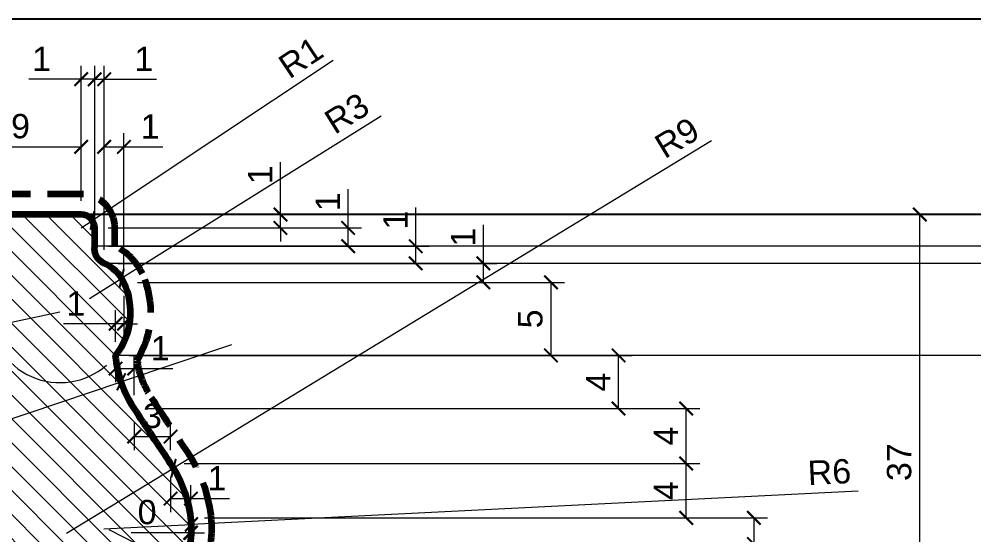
# Model space of a CAD drawing. Header units: inches. Extents: x -1 to 299, y 4775 to 4975.
# Drawn here: x 100 to 170.6, y 4937.3 to 4975.5 of the extents above; entities that cross this region are included whole.
import ezdxf

# ---------------------------------------------------------------- set-up
doc = ezdxf.new("R2010")
doc.units = ezdxf.units.IN
doc.header["$MEASUREMENT"] = 0
doc.linetypes.add('HIDDEN', pattern=[0.375, 0.25, -0.125])
doc.layers.add('Outside panel', color=7, linetype='Continuous', lineweight=18, true_color=0x7f5e57)
doc.layers.add('линия 50', color=1, linetype='Continuous', lineweight=140)
doc.layers.add('размеры в модели', color=7, linetype='Continuous')
doc.styles.get("Standard").update_dxf_attribs({"font": 'arial.ttf'})
doc.dimstyles.new('M_1', dxfattribs={"dimtxt": 1.8, "dimasz": 1, "dimexe": 1, "dimexo": 1, "dimgap": 0.6, "dimtad": 1, "dimdec": 0, "dimdsep": 46, "dimtxsty": 'Standard', "dimblk": 'ARCHTICK', "dimcen": -5, "dimclrd": 7, "dimclre": 7, "dimclrt": 7, "dimadec": 0, "dimazin": 0, "dimtfac": 1, "dimtdec": 0, "dimtmove": 0, "dimatfit": 3, "dimfxl": 1, "dimtolj": 1, "dimtzin": 0, "dimlwd": 5, "dimlwe": 5, "dimarcsym": 0})

# ---------------------------------------------------------------- blocks, each defined once
blk = doc.blocks.new('_ArchTick')
at = {"color": 0, "linetype": 'ByBlock', "const_width": 0.15}
blk.add_lwpolyline([(-0.5, -0.5), (0.5, 0.5)], dxfattribs=at)
blk = doc.blocks.new('*D53')
at = {"color": 7, "lineweight": 5, "ltscale": 1000, "transparency": 16777216}
for p, q in [((96.59624482380573, 4961.024906273026), (167.5607618448918, 4961.024906273026)), ((166.5607618448918, 4924.366507693031), (166.5607618448918, 4961.024906273026)), ((110.3384779117547, 4924.366507693031), (167.5607618448918, 4924.366507693031))]:
    blk.add_line(p, q, dxfattribs=at)
at = {"layer": 'Defpoints', "color": 0, "ltscale": 1000, "transparency": 16777216}
for p in [(95.59624482380573, 4961.024906273026), (166.5607618448918, 4961.024906273026), (109.3384779117547, 4924.366507693031)]:
    blk.add_point(p, dxfattribs=at)
at = {"color": 7, "lineweight": 5, "ltscale": 1000, "transparency": 16777216}
for p, rotation in [((166.5607618448918, 4961.024906273026), 90), ((166.5607618448918, 4924.366507693031), 270)]:
    blk.add_blockref('_ArchTick', p, dxfattribs=dict(at, rotation=rotation))
at = {"color": 7, "ltscale": 1000, "transparency": 16777216, "insert": (165.0411165515759, 4942.695706983029), "char_height": 1.8, "attachment_point": 5, "rotation": 90}
blk.add_mtext('\\A1;37', dxfattribs=at)
blk = doc.blocks.new('*D50')
at = {"layer": 'Defpoints', "color": 0, "ltscale": 1000, "transparency": 16777216}
for p in [(95.59624482380573, 4961.024906273026), (75.5962448257848, 4796.024906273026), (108.5962448238057, 4796.024906273026)]:
    blk.add_point(p, dxfattribs=at)
at = {"layer": 'размеры в модели', "color": 7, "lineweight": 5, "ltscale": 1000, "transparency": 16777216}
for p, q in [((94.59624482380573, 4961.024906273026), (74.59624482578484, 4961.024906273026)), ((75.59624482578484, 4961.024906273026), (75.5962448257848, 4796.024906273026)), ((107.5962448238057, 4796.024906273026), (74.5962448257848, 4796.024906273026))]:
    blk.add_line(p, q, dxfattribs=at)
for p, rotation in [((75.59624482578484, 4961.024906273026), 90), ((75.5962448257848, 4796.024906273026), 270)]:
    blk.add_blockref('_ArchTick', p, dxfattribs=dict(at, rotation=rotation))
at = {"layer": 'размеры в модели', "color": 7, "ltscale": 1000, "transparency": 16777216, "insert": (74.07721344788499, 4878.524906273026), "char_height": 1.8, "attachment_point": 5, "rotation": 90}
blk.add_mtext('\\A1;165', dxfattribs=at)
blk = doc.blocks.new('*D39')
at = {"layer": 'Defpoints', "color": 0, "ltscale": 1000, "transparency": 16777216}
for p in [(106.2245229004918, 4937.775713172172), (112.7142367311905, 4938.097991945599)]:
    blk.add_point(p, dxfattribs=at)
at = {"layer": 'размеры в модели', "color": 7, "lineweight": 5, "ltscale": 1000, "transparency": 16777216}
for p in [(162.0001186644318, 4940.545525687628), (106.2245229004918, 4937.775713172172)]:
    blk.add_line(p, (112.7142367311905, 4938.097991945599), dxfattribs=at)
at = {"layer": 'размеры в модели', "color": 7, "lineweight": 5, "ltscale": 1000, "transparency": 16777216, "rotation": 182.8429692537935}
blk.add_blockref('_ArchTick', (112.7142367311905, 4938.097991945599), dxfattribs=at)
at = {"layer": 'размеры в модели', "color": 7, "ltscale": 1000, "transparency": 16777216, "insert": (159.8766183147947, 4941.960976069385), "char_height": 1.8, "attachment_point": 5, "rotation": 2.8429692537934406}
blk.add_mtext('\\A1;R6', dxfattribs=at)
blk = doc.blocks.new('*D38')
at = {"layer": 'Defpoints', "color": 0, "ltscale": 1000, "transparency": 16777216}
for p in [(106.6169361675218, 4937.706158074326), (112.0556854496774, 4934.945720209121)]:
    blk.add_point(p, dxfattribs=at)
at = {"layer": 'размеры в модели', "color": 7, "lineweight": 5, "ltscale": 1000, "transparency": 16777216}
for p in [(106.6169361675218, 4937.706158074326), (160.9523728501663, 4910.128200521964)]:
    blk.add_line(p, (112.0556854496774, 4934.945720209121), dxfattribs=at)
at = {"layer": 'размеры в модели', "color": 7, "lineweight": 5, "ltscale": 1000, "transparency": 16777216, "rotation": 153.0899228713941}
blk.add_blockref('_ArchTick', (112.0556854496774, 4934.945720209121), dxfattribs=at)
at = {"layer": 'размеры в модели', "color": 7, "ltscale": 1000, "transparency": 16777216, "insert": (159.8112435701378, 4912.410869460813), "char_height": 1.8, "attachment_point": 5, "rotation": 333.08992287139404}
blk.add_mtext('\\A1;R6', dxfattribs=at)
blk = doc.blocks.new('*D37')
at = {"layer": 'Defpoints', "color": 0, "ltscale": 1000, "transparency": 16777216}
for p in [(111.3913881931667, 4942.256338195795), (103.4716618999819, 4937.435710847153)]:
    blk.add_point(p, dxfattribs=at)
at = {"layer": 'размеры в модели', "color": 7, "lineweight": 5, "ltscale": 1000, "transparency": 16777216}
for p in [(151.1555804726495, 4966.460249505728), (103.4716618999819, 4937.435710847153)]:
    blk.add_line(p, (111.3913881931667, 4942.256338195795), dxfattribs=at)
at = {"layer": 'размеры в модели', "color": 7, "lineweight": 5, "ltscale": 1000, "transparency": 16777216, "rotation": 211.3282937279102}
blk.add_blockref('_ArchTick', (111.3913881931667, 4942.256338195795), dxfattribs=at)
at = {"layer": 'размеры в модели', "color": 7, "ltscale": 1000, "transparency": 16777216, "insert": (148.6119790133903, 4966.690298908756), "char_height": 1.8, "attachment_point": 5, "rotation": 31.32829372791027}
blk.add_mtext('\\A1;R9', dxfattribs=at)
blk = doc.blocks.new('*D36')
at = {"layer": 'Defpoints', "color": 0, "ltscale": 1000, "transparency": 16777216}
for p in [(115.6864133743284, 4951.386172636029), (107.5201341768325, 4948.640730199196)]:
    blk.add_point(p, dxfattribs=at)
at = {"layer": 'размеры в модели', "color": 7, "lineweight": 5, "ltscale": 1000, "transparency": 16777216}
for p in [(115.6864133743284, 4951.386172636029), (78.11189992771892, 4938.753900181847)]:
    blk.add_line(p, (107.5201341768325, 4948.640730199196), dxfattribs=at)
at = {"layer": 'размеры в модели', "color": 7, "lineweight": 5, "ltscale": 1000, "transparency": 16777216, "rotation": 18.58226240176847}
blk.add_blockref('_ArchTick', (107.5201341768325, 4948.640730199196), dxfattribs=at)
at = {"layer": 'размеры в модели', "color": 7, "ltscale": 1000, "transparency": 16777216, "insert": (79.57393822925269, 4940.848005030279), "char_height": 1.8, "attachment_point": 5, "rotation": 18.582262401768475}
blk.add_mtext('\\A1;R9', dxfattribs=at)
blk = doc.blocks.new('*D35')
at = {"layer": 'Defpoints', "color": 0, "ltscale": 1000, "transparency": 16777216}
for p in [(102.9944673983512, 4953.795867458873), (97.89468368349048, 4952.701013704674)]:
    blk.add_point(p, dxfattribs=at)
at = {"layer": 'размеры в модели', "color": 7, "lineweight": 5, "ltscale": 1000, "transparency": 16777216}
for p in [(102.9944673983512, 4953.795867458873), (71.85497069674307, 4947.110643776096)]:
    blk.add_line(p, (97.89468368349048, 4952.701013704674), dxfattribs=at)
blk.add_arc((102.9944673983512, 4953.795867458873), 5.21598491959503, 181.1320480579173, 311.0733807426832, dxfattribs=at)
at = {"layer": 'размеры в модели', "color": 7, "lineweight": 5, "ltscale": 1000, "transparency": 16777216, "rotation": 12.11670012196712}
blk.add_blockref('_ArchTick', (97.89468368349048, 4952.701013704674), dxfattribs=at)
at = {"layer": 'размеры в модели', "color": 7, "ltscale": 1000, "transparency": 16777216, "insert": (73.54909389054387, 4949.024224704749), "char_height": 1.8, "attachment_point": 5, "rotation": 12.116700121967122}
blk.add_mtext('\\A1;R5', dxfattribs=at)
blk = doc.blocks.new('*D34')
at = {"layer": 'Defpoints', "color": 0, "ltscale": 1000, "transparency": 16777216}
for p in [(107.5578931505634, 4956.301808065973), (105.1707607043027, 4954.809430397259)]:
    blk.add_point(p, dxfattribs=at)
at = {"layer": 'размеры в модели', "color": 7, "lineweight": 5, "ltscale": 1000, "transparency": 16777216}
for p in [(126.7460723340259, 4968.297795201722), (105.1707607043027, 4954.809430397259)]:
    blk.add_line(p, (107.5578931505634, 4956.301808065973), dxfattribs=at)
at = {"layer": 'размеры в модели', "color": 7, "lineweight": 5, "ltscale": 1000, "transparency": 16777216, "rotation": 212.0126298545638}
blk.add_blockref('_ArchTick', (107.5578931505634, 4956.301808065973), dxfattribs=at)
at = {"layer": 'размеры в модели', "color": 7, "ltscale": 1000, "transparency": 16777216, "insert": (124.2011409119791, 4968.49894522855), "char_height": 1.8, "attachment_point": 5, "rotation": 32.01262985456383}
blk.add_mtext('\\A1;R3', dxfattribs=at)
blk = doc.blocks.new('*D33')
at = {"layer": 'Defpoints', "color": 0, "ltscale": 1000, "transparency": 16777216}
for p in [(105.3915884833568, 4960.578926906279), (104.5590855476689, 4960.024906273026)]:
    blk.add_point(p, dxfattribs=at)
at = {"layer": 'размеры в модели', "color": 7, "lineweight": 5, "ltscale": 1000, "transparency": 16777216}
for p in [(123.1898744324221, 4972.423470906811), (104.5590855476689, 4960.024906273026)]:
    blk.add_line(p, (105.3915884833568, 4960.578926906279), dxfattribs=at)
at = {"layer": 'размеры в модели', "color": 7, "lineweight": 5, "ltscale": 1000, "transparency": 16777216, "rotation": 213.6432848970763}
blk.add_blockref('_ArchTick', (105.3915884833568, 4960.578926906279), dxfattribs=at)
at = {"layer": 'размеры в модели', "color": 7, "ltscale": 1000, "transparency": 16777216, "insert": (120.7937302206719, 4972.635085967112), "char_height": 1.8, "attachment_point": 5, "rotation": 33.64328489707626}
blk.add_mtext('\\A1;R1', dxfattribs=at)
blk = doc.blocks.new('*D27')
at = {"layer": 'Defpoints', "color": 0, "ltscale": 1000, "transparency": 16777216}
for p in [(112.6732345104462, 4938.572185257258), (112.6225071178412, 4937.476096610681), (112.6225071178412, 4936.641672976574)]:
    blk.add_point(p, dxfattribs=at)
at = {"layer": 'размеры в модели', "color": 7, "lineweight": 5, "ltscale": 1000, "transparency": 16777216}
for p, q in [((112.6225071178412, 4937.641672976574), (112.6225071178412, 4938.476096610681)), ((112.6225071178412, 4937.476096610681), (108.2487008422614, 4937.476096610681)), ((112.6732345104462, 4937.476096610681), (112.6225071178412, 4937.476096610681)), ((112.6732345104462, 4937.572185257258), (112.6732345104462, 4936.476096610681)), ((112.6732345104462, 4937.476096610681), (113.6732345104462, 4937.476096610681))]:
    blk.add_line(p, q, dxfattribs=at)
blk.add_blockref('_ArchTick', (112.6225071178412, 4937.476096610681), dxfattribs=at)
at = {"layer": 'размеры в модели', "color": 7, "lineweight": 5, "ltscale": 1000, "transparency": 16777216, "rotation": 180}
blk.add_blockref('_ArchTick', (112.6732345104462, 4937.476096610681), dxfattribs=at)
at = {"layer": 'размеры в модели', "color": 7, "ltscale": 1000, "transparency": 16777216, "insert": (109.4356039800513, 4938.995127988581), "char_height": 1.8, "attachment_point": 5}
blk.add_mtext('\\A1;0', dxfattribs=at)
blk = doc.blocks.new('*D26')
at = {"layer": 'Defpoints', "color": 0, "ltscale": 1000, "transparency": 16777216}
for p in [(111.1756813123718, 4942.594063053429), (112.6732345104462, 4940.004921627854), (112.6732345104462, 4938.572185257258)]:
    blk.add_point(p, dxfattribs=at)
at = {"layer": 'размеры в модели', "color": 7, "lineweight": 5, "ltscale": 1000, "transparency": 16777216}
for p, q in [((111.1756813123718, 4941.594063053429), (111.1756813123718, 4939.004921627854)), ((112.6732345104462, 4939.572185257258), (112.6732345104462, 4941.004921627854)), ((111.1756813123718, 4940.004921627854), (112.6732345104462, 4940.004921627854)), ((112.6732345104462, 4940.004921627854), (115.5362631598323, 4940.004921627854))]:
    blk.add_line(p, q, dxfattribs=at)
at = {"layer": 'размеры в модели', "color": 7, "lineweight": 5, "ltscale": 1000, "transparency": 16777216, "rotation": 180}
blk.add_blockref('_ArchTick', (111.1756813123718, 4940.004921627854), dxfattribs=at)
at = {"layer": 'размеры в модели', "color": 7, "lineweight": 5, "ltscale": 1000, "transparency": 16777216}
blk.add_blockref('_ArchTick', (112.6732345104462, 4940.004921627854), dxfattribs=at)
at = {"layer": 'размеры в модели', "color": 7, "ltscale": 1000, "transparency": 16777216, "insert": (114.6047488351393, 4941.508605120351), "char_height": 1.8, "attachment_point": 5}
blk.add_mtext('\\A1;1', dxfattribs=at)
blk = doc.blocks.new('*D25')
at = {"layer": 'Defpoints', "color": 0, "ltscale": 1000, "transparency": 16777216}
for p in [(108.4792444557893, 4946.665760971618), (111.1756813123716, 4944.591078737442), (111.1756813123716, 4942.594063053429)]:
    blk.add_point(p, dxfattribs=at)
at = {"layer": 'размеры в модели', "color": 7, "lineweight": 5, "ltscale": 1000, "transparency": 16777216}
for p, q in [((108.4792444557893, 4945.665760971618), (108.4792444557893, 4943.591078737442)), ((111.1756813123716, 4943.594063053429), (111.1756813123716, 4945.591078737442)), ((108.4792444557893, 4944.591078737442), (111.1756813123716, 4944.591078737442))]:
    blk.add_line(p, q, dxfattribs=at)
at = {"layer": 'размеры в модели', "color": 7, "lineweight": 5, "ltscale": 1000, "transparency": 16777216, "rotation": 180}
blk.add_blockref('_ArchTick', (108.4792444557893, 4944.591078737442), dxfattribs=at)
at = {"layer": 'размеры в модели', "color": 7, "lineweight": 5, "ltscale": 1000, "transparency": 16777216}
blk.add_blockref('_ArchTick', (111.1756813123716, 4944.591078737442), dxfattribs=at)
at = {"layer": 'размеры в модели', "color": 7, "ltscale": 1000, "transparency": 16777216, "insert": (109.8274628840805, 4946.110724030757), "char_height": 1.8, "attachment_point": 5}
blk.add_mtext('\\A1;3', dxfattribs=at)
blk = doc.blocks.new('*D24')
at = {"layer": 'Defpoints', "color": 0, "ltscale": 1000, "transparency": 16777216}
for p in [(107.107970086079, 4950.588751259243), (108.4792444557896, 4949.619386385483), (108.4792444557896, 4946.665760971618)]:
    blk.add_point(p, dxfattribs=at)
at = {"layer": 'размеры в модели', "color": 7, "lineweight": 5, "ltscale": 1000, "transparency": 16777216}
for p, q in [((108.4792444557896, 4947.665760971618), (108.4792444557896, 4950.619386385483)), ((107.107970086079, 4949.619386385483), (108.4792444557896, 4949.619386385483)), ((107.107970086079, 4949.588751259243), (107.107970086079, 4948.619386385483)), ((108.4792444557896, 4949.619386385483), (111.3422731051757, 4949.619386385483))]:
    blk.add_line(p, q, dxfattribs=at)
at = {"layer": 'размеры в модели', "color": 7, "lineweight": 5, "ltscale": 1000, "transparency": 16777216, "rotation": 180}
blk.add_blockref('_ArchTick', (107.107970086079, 4949.619386385483), dxfattribs=at)
at = {"layer": 'размеры в модели', "color": 7, "lineweight": 5, "ltscale": 1000, "transparency": 16777216}
blk.add_blockref('_ArchTick', (108.4792444557896, 4949.619386385483), dxfattribs=at)
at = {"layer": 'размеры в модели', "color": 7, "ltscale": 1000, "transparency": 16777216, "insert": (110.4107587804827, 4951.12306987798), "char_height": 1.8, "attachment_point": 5}
blk.add_mtext('\\A1;1', dxfattribs=at)
blk = doc.blocks.new('*D23')
at = {"layer": 'Defpoints', "color": 0, "ltscale": 1000, "transparency": 16777216}
for p in [(107.7228025691366, 4955.997990342044), (107.1079700860792, 4952.942127641681), (107.1079700860792, 4950.588751259243)]:
    blk.add_point(p, dxfattribs=at)
at = {"layer": 'размеры в модели', "color": 7, "lineweight": 5, "ltscale": 1000, "transparency": 16777216}
for p, q in [((107.7228025691366, 4954.997990342044), (107.7228025691366, 4951.942127641681)), ((107.1079700860792, 4951.588751259243), (107.1079700860792, 4953.942127641681)), ((107.1079700860792, 4952.942127641681), (103.2449414366931, 4952.942127641681)), ((107.7228025691366, 4952.942127641681), (107.1079700860792, 4952.942127641681)), ((107.7228025691366, 4952.942127641681), (108.7228025691366, 4952.942127641681))]:
    blk.add_line(p, q, dxfattribs=at)
blk.add_blockref('_ArchTick', (107.1079700860792, 4952.942127641681), dxfattribs=at)
at = {"layer": 'размеры в модели', "color": 7, "lineweight": 5, "ltscale": 1000, "transparency": 16777216, "rotation": 180}
blk.add_blockref('_ArchTick', (107.7228025691366, 4952.942127641681), dxfattribs=at)
at = {"layer": 'размеры в модели', "color": 7, "ltscale": 1000, "transparency": 16777216, "insert": (104.1764557613862, 4954.445811134177), "char_height": 1.8, "attachment_point": 5}
blk.add_mtext('\\A1;1', dxfattribs=at)
blk = doc.blocks.new('*D22')
at = {"layer": 'Defpoints', "color": 0, "ltscale": 1000, "transparency": 16777216}
for p in [(106.2659468045819, 4971.024906273026), (105.5590855476691, 4958.674717010156), (106.2659468045819, 4957.402914507079)]:
    blk.add_point(p, dxfattribs=at)
at = {"layer": 'размеры в модели', "color": 7, "lineweight": 5, "ltscale": 1000, "transparency": 16777216}
for p, q in [((105.5590855476691, 4959.674717010156), (105.5590855476691, 4972.024906273026)), ((106.2659468045819, 4958.402914507079), (106.2659468045819, 4972.024906273026)), ((105.5590855476691, 4971.024906273026), (104.5590855476691, 4971.024906273026)), ((105.5590855476691, 4971.024906273026), (106.2659468045819, 4971.024906273026)), ((106.2659468045819, 4971.024906273026), (110.128975453968, 4971.024906273026))]:
    blk.add_line(p, q, dxfattribs=at)
blk.add_blockref('_ArchTick', (105.5590855476691, 4971.024906273026), dxfattribs=at)
at = {"layer": 'размеры в модели', "color": 7, "lineweight": 5, "ltscale": 1000, "transparency": 16777216, "rotation": 180}
blk.add_blockref('_ArchTick', (106.2659468045819, 4971.024906273026), dxfattribs=at)
at = {"layer": 'размеры в модели', "color": 7, "ltscale": 1000, "transparency": 16777216, "insert": (109.1974611292749, 4972.528589765523), "char_height": 1.8, "attachment_point": 5}
blk.add_mtext('\\A1;1', dxfattribs=at)
blk = doc.blocks.new('*D21')
at = {"layer": 'Defpoints', "color": 0, "ltscale": 1000, "transparency": 16777216}
for p in [(107.7228025691363, 4966.024906273041), (106.2659468045819, 4957.402914507094), (107.7228025691363, 4955.997990342058)]:
    blk.add_point(p, dxfattribs=at)
at = {"layer": 'размеры в модели', "color": 7, "lineweight": 5, "ltscale": 1000, "transparency": 16777216}
for p, q in [((106.2659468045819, 4958.402914507094), (106.2659468045819, 4967.024906273041)), ((107.7228025691363, 4956.997990342058), (107.7228025691363, 4967.024906273041)), ((106.2659468045819, 4966.024906273041), (107.7228025691363, 4966.024906273041)), ((107.7228025691363, 4966.024906273041), (110.5858312185224, 4966.024906273041))]:
    blk.add_line(p, q, dxfattribs=at)
at = {"layer": 'размеры в модели', "color": 7, "lineweight": 5, "ltscale": 1000, "transparency": 16777216, "rotation": 180}
blk.add_blockref('_ArchTick', (106.2659468045819, 4966.024906273041), dxfattribs=at)
at = {"layer": 'размеры в модели', "color": 7, "lineweight": 5, "ltscale": 1000, "transparency": 16777216}
blk.add_blockref('_ArchTick', (107.7228025691363, 4966.024906273041), dxfattribs=at)
at = {"layer": 'размеры в модели', "color": 7, "ltscale": 1000, "transparency": 16777216, "insert": (109.6543168938293, 4967.528589765538), "char_height": 1.8, "attachment_point": 5}
blk.add_mtext('\\A1;1', dxfattribs=at)
blk = doc.blocks.new('*D20')
at = {"layer": 'Defpoints', "color": 0, "ltscale": 1000, "transparency": 16777216}
for p in [(104.5590855476691, 4971.024906273026), (104.5590855476691, 4961.024906273026), (105.5590855476691, 4960.024906273026)]:
    blk.add_point(p, dxfattribs=at)
at = {"layer": 'размеры в модели', "color": 7, "lineweight": 5, "ltscale": 1000, "transparency": 16777216}
for p, q in [((104.5590855476691, 4962.024906273026), (104.5590855476691, 4972.024906273026)), ((105.5590855476691, 4961.024906273026), (105.5590855476691, 4972.024906273026)), ((104.5590855476691, 4971.024906273026), (100.696056898283, 4971.024906273026)), ((105.5590855476691, 4971.024906273026), (104.5590855476691, 4971.024906273026)), ((105.5590855476691, 4971.024906273026), (106.5590855476691, 4971.024906273026))]:
    blk.add_line(p, q, dxfattribs=at)
blk.add_blockref('_ArchTick', (104.5590855476691, 4971.024906273026), dxfattribs=at)
at = {"layer": 'размеры в модели', "color": 7, "lineweight": 5, "ltscale": 1000, "transparency": 16777216, "rotation": 180}
blk.add_blockref('_ArchTick', (105.5590855476691, 4971.024906273026), dxfattribs=at)
at = {"layer": 'размеры в модели', "color": 7, "ltscale": 1000, "transparency": 16777216, "insert": (101.627571222976, 4972.528589765523), "char_height": 1.8, "attachment_point": 5}
blk.add_mtext('\\A1;1', dxfattribs=at)
blk = doc.blocks.new('*D19')
at = {"layer": 'Defpoints', "color": 0, "ltscale": 1000, "transparency": 16777216}
for p in [(104.5590855476691, 4966.024906273026), (95.59624482380573, 4961.024906273026), (104.5590855476691, 4961.024906273026)]:
    blk.add_point(p, dxfattribs=at)
at = {"layer": 'размеры в модели', "color": 7, "lineweight": 5, "ltscale": 1000, "transparency": 16777216}
for p, q in [((95.59624482380573, 4962.024906273026), (95.59624482380573, 4967.024906273026)), ((104.5590855476691, 4962.024906273026), (104.5590855476691, 4967.024906273026)), ((95.59624482380573, 4966.024906273026), (104.5590855476691, 4966.024906273026))]:
    blk.add_line(p, q, dxfattribs=at)
at = {"layer": 'размеры в модели', "color": 7, "lineweight": 5, "ltscale": 1000, "transparency": 16777216, "rotation": 180}
blk.add_blockref('_ArchTick', (95.59624482380573, 4966.024906273026), dxfattribs=at)
at = {"layer": 'размеры в модели', "color": 7, "lineweight": 5, "ltscale": 1000, "transparency": 16777216}
blk.add_blockref('_ArchTick', (104.5590855476691, 4966.024906273026), dxfattribs=at)
at = {"layer": 'размеры в модели', "color": 7, "ltscale": 1000, "transparency": 16777216, "insert": (100.0776651857374, 4967.543937650926), "char_height": 1.8, "attachment_point": 5}
blk.add_mtext('\\A1;9', dxfattribs=at)
blk = doc.blocks.new('*D13')
at = {"layer": 'Defpoints', "color": 0, "ltscale": 1000, "transparency": 16777216}
for p in [(112.6732345104462, 4938.572185257258), (112.6225071178412, 4936.641672976574), (154.2940353391821, 4936.641672976574)]:
    blk.add_point(p, dxfattribs=at)
at = {"layer": 'размеры в модели', "color": 7, "lineweight": 5, "ltscale": 1000, "transparency": 16777216}
for p, q in [((113.6732345104462, 4938.572185257258), (155.2940353391821, 4938.572185257258)), ((154.2940353391821, 4938.572185257258), (154.2940353391821, 4936.641672976574)), ((113.6225071178412, 4936.641672976574), (155.2940353391821, 4936.641672976574)), ((154.2940353391821, 4936.641672976574), (154.2940353391821, 4933.249449238511))]:
    blk.add_line(p, q, dxfattribs=at)
for p, rotation in [((154.2940353391821, 4938.572185257258), 90), ((154.2940353391821, 4936.641672976574), 270)]:
    blk.add_blockref('_ArchTick', p, dxfattribs=dict(at, rotation=rotation))
at = {"layer": 'размеры в модели', "color": 7, "ltscale": 1000, "transparency": 16777216, "insert": (152.7903518466847, 4934.445561107543), "char_height": 1.8, "attachment_point": 5, "rotation": 90}
blk.add_mtext('\\A1;2', dxfattribs=at)
blk = doc.blocks.new('*D8')
at = {"layer": 'Defpoints', "color": 0, "ltscale": 1000, "transparency": 16777216}
for p in [(106.2659468045819, 4957.402914507079), (134.2940353392984, 4957.402914507079), (107.7228025691362, 4955.997990342044)]:
    blk.add_point(p, dxfattribs=at)
at = {"layer": 'размеры в модели', "color": 7, "lineweight": 5, "ltscale": 1000, "transparency": 16777216}
for p, q in [((134.2940353392984, 4957.402914507079), (134.2940353392984, 4960.265943156465)), ((107.2659468045819, 4957.402914507079), (135.2940353392984, 4957.402914507079)), ((134.2940353392984, 4955.997990342044), (134.2940353392984, 4957.402914507079)), ((108.7228025691362, 4955.997990342044), (135.2940353392984, 4955.997990342044))]:
    blk.add_line(p, q, dxfattribs=at)
for p, rotation in [((134.2940353392984, 4957.402914507079), 90), ((134.2940353392984, 4955.997990342044), 270)]:
    blk.add_blockref('_ArchTick', p, dxfattribs=dict(at, rotation=rotation))
at = {"layer": 'размеры в модели', "color": 7, "ltscale": 1000, "transparency": 16777216, "insert": (132.790351846801, 4959.334428831772), "char_height": 1.8, "attachment_point": 5, "rotation": 90}
blk.add_mtext('\\A1;1', dxfattribs=at)
blk = doc.blocks.new('*D7')
at = {"layer": 'Defpoints', "color": 0, "ltscale": 1000, "transparency": 16777216}
for p in [(107.7228025691366, 4955.997990342044), (107.1079700860792, 4950.588751259243), (139.2940353392988, 4950.588751259243)]:
    blk.add_point(p, dxfattribs=at)
at = {"layer": 'размеры в модели', "color": 7, "lineweight": 5, "ltscale": 1000, "transparency": 16777216}
for p, q in [((108.7228025691366, 4955.997990342044), (140.2940353392988, 4955.997990342044)), ((139.2940353392988, 4955.997990342044), (139.2940353392988, 4950.588751259243)), ((108.1079700860792, 4950.588751259243), (140.2940353392988, 4950.588751259243))]:
    blk.add_line(p, q, dxfattribs=at)
for p, rotation in [((139.2940353392988, 4955.997990342044), 90), ((139.2940353392988, 4950.588751259243), 270)]:
    blk.add_blockref('_ArchTick', p, dxfattribs=dict(at, rotation=rotation))
at = {"layer": 'размеры в модели', "color": 7, "ltscale": 1000, "transparency": 16777216, "insert": (137.7786874538955, 4953.293370800643), "char_height": 1.8, "attachment_point": 5, "rotation": 90}
blk.add_mtext('\\A1;5', dxfattribs=at)
blk = doc.blocks.new('*D6')
at = {"layer": 'Defpoints', "color": 0, "ltscale": 1000, "transparency": 16777216}
for p in [(105.5590855476691, 4958.674717010142), (129.2940353390656, 4958.674717010142), (106.2659468045819, 4957.402914507079)]:
    blk.add_point(p, dxfattribs=at)
at = {"layer": 'размеры в модели', "color": 7, "lineweight": 5, "ltscale": 1000, "transparency": 16777216}
for p, q in [((129.2940353390656, 4958.674717010142), (129.2940353390656, 4961.537745659528)), ((106.5590855476691, 4958.674717010142), (130.2940353390656, 4958.674717010142)), ((129.2940353390656, 4957.402914507079), (129.2940353390656, 4958.674717010142)), ((107.2659468045819, 4957.402914507079), (130.2940353390656, 4957.402914507079))]:
    blk.add_line(p, q, dxfattribs=at)
for p, rotation in [((129.2940353390656, 4958.674717010142), 90), ((129.2940353390656, 4957.402914507079), 270)]:
    blk.add_blockref('_ArchTick', p, dxfattribs=dict(at, rotation=rotation))
at = {"layer": 'размеры в модели', "color": 7, "ltscale": 1000, "transparency": 16777216, "insert": (127.7903518465682, 4960.606231334835), "char_height": 1.8, "attachment_point": 5, "rotation": 90}
blk.add_mtext('\\A1;1', dxfattribs=at)
blk = doc.blocks.new('*D5')
at = {"layer": 'Defpoints', "color": 0, "ltscale": 1000, "transparency": 16777216}
for p in [(105.5590855476691, 4960.024906273026), (124.2940353392984, 4960.024906273026), (105.5590855476691, 4958.674717010156)]:
    blk.add_point(p, dxfattribs=at)
at = {"layer": 'размеры в модели', "color": 7, "lineweight": 5, "ltscale": 1000, "transparency": 16777216}
for p, q in [((124.2940353392984, 4960.024906273026), (124.2940353392984, 4962.887934922413)), ((106.5590855476691, 4960.024906273026), (125.2940353392984, 4960.024906273026)), ((124.2940353392984, 4958.674717010156), (124.2940353392984, 4960.024906273026)), ((106.5590855476691, 4958.674717010156), (125.2940353392984, 4958.674717010156))]:
    blk.add_line(p, q, dxfattribs=at)
for p, rotation in [((124.2940353392984, 4960.024906273026), 90), ((124.2940353392984, 4958.674717010156), 270)]:
    blk.add_blockref('_ArchTick', p, dxfattribs=dict(at, rotation=rotation))
at = {"layer": 'размеры в модели', "color": 7, "ltscale": 1000, "transparency": 16777216, "insert": (122.790351846801, 4961.956420597719), "char_height": 1.8, "attachment_point": 5, "rotation": 90}
blk.add_mtext('\\A1;1', dxfattribs=at)
blk = doc.blocks.new('*D4')
at = {"layer": 'Defpoints', "color": 0, "ltscale": 1000, "transparency": 16777216}
for p in [(104.5590855476691, 4961.024906273026), (119.2940353392984, 4961.024906273026), (105.5590855476691, 4960.024906273026)]:
    blk.add_point(p, dxfattribs=at)
at = {"layer": 'размеры в модели', "color": 7, "lineweight": 5, "ltscale": 1000, "transparency": 16777216}
for p, q in [((119.2940353392984, 4961.024906273026), (119.2940353392984, 4964.887934922413)), ((105.5590855476691, 4961.024906273026), (120.2940353392984, 4961.024906273026)), ((119.2940353392984, 4960.024906273026), (119.2940353392984, 4961.024906273026)), ((106.5590855476691, 4960.024906273026), (120.2940353392984, 4960.024906273026)), ((119.2940353392984, 4960.024906273026), (119.2940353392984, 4959.024906273026))]:
    blk.add_line(p, q, dxfattribs=at)
for p, rotation in [((119.2940353392984, 4961.024906273026), 270), ((119.2940353392984, 4960.024906273026), 90)]:
    blk.add_blockref('_ArchTick', p, dxfattribs=dict(at, rotation=rotation))
at = {"layer": 'размеры в модели', "color": 7, "ltscale": 1000, "transparency": 16777216, "insert": (117.790351846801, 4963.956420597719), "char_height": 1.8, "attachment_point": 5, "rotation": 90}
blk.add_mtext('\\A1;1', dxfattribs=at)

msp = doc.modelspace()

# ---------------------------------------------------------------- hatches: boundary and pattern name
at = {"layer": 'Outside panel', "ltscale": 1000}
h = msp.add_hatch(dxfattribs=at)
h.set_pattern_fill('ANSI31', color=256, scale=10, angle=90)
h.set_pattern_definition([(135, (-310196.3166985209, 98320.71791046349), (-0.8838834764831844, -0.8838834764831844), [])])
edge = h.paths.add_edge_path()
edge.add_line((108.5962448238057, 4796.024906273026), (113.5962448238057, 4796.024906273026))
edge.add_line((113.5962448238057, 4796.024906273026), (113.5962448238057, 4923.160574823455))
edge.add_arc((112.5962448238057, 4923.160574823455), 1, 360.0000000000261, 446.4172846208718)
edge.add_line((112.6587342622003, 4924.158620448708), (109.3384779117547, 4924.366507693031))
edge.add_arc((109.4009673502075, 4925.364553318283), 1.000000000000448, 180.0000000000261, 266.4172846208718, ccw=False)
edge.add_line((108.4009673502075, 4925.364553318283), (108.4009673502075, 4930.994090920603))
edge.add_arc((109.6988241551805, 4930.994090920603), 1.297856805014817, 481.5186177318477, 539.9999999999461, ccw=False)
edge.add_arc((106.6169361675635, 4937.706158074329), 6.099181171495655, 293.2069199301601, 349.948739446297)
edge.add_arc((106.2245229005127, 4937.775713172156), 6.497711074735359, 349.9487394462742, 367.0408711633912)
edge.add_arc((103.4716618999734, 4937.435710847084), 9.271489232645994, 367.0408711633925, 393.8049336267472)
edge.add_arc((510.8644683873641, 5210.212227844921), 481.0099880874007, 213.2232189745331, 213.8049336267666, ccw=False)
edge.add_arc((115.6864133743581, 4951.386172636046), 8.615426286716312, 185.3107490863605, 213.2232189745295, ccw=False)
edge.add_arc((102.9944673983624, 4953.795867458856), 5.215984919433632, 322.0580328069124, 384.972761645508)
edge.add_arc((105.1707607042987, 4954.809430397288), 2.815242870881919, 384.9727616454573, 427.1064582844355)
edge.add_arc((106.7252221654996, 4958.490513546448), 1.180595412314159, 171.0236999771668, 247.1064582844333, ccw=False)
edge.add_line((105.5590855476691, 4958.674717010156), (105.5590855476691, 4960.024906273041))
edge.add_arc((104.5590855476691, 4960.024906273026), 1, 360, 450)
edge.add_line((104.5590855476691, 4961.024906273026), (95.59624482380573, 4961.024906273026))
edge.add_line((95.59624482380573, 4961.024906273026), (95.59624482380573, 4892.024913224302))
edge.add_line((95.59624482380573, 4892.024913224302), (102.0962448238057, 4892.024913224302))
edge.add_line((102.0962448238057, 4892.024913224302), (102.0962448238057, 4846.024906273026))
edge.add_line((102.0962448238057, 4846.024906273026), (95.59624482380573, 4846.024906273026))
edge.add_line((95.59624482380573, 4846.024906273026), (95.59624482380573, 4809.024906273026))
edge.add_line((95.59624482380573, 4809.024906273026), (108.5962448238057, 4796.024906273026))

# ---------------------------------------------------------------- linework, layer by layer
at = {"color": 7, "lineweight": 15, "ltscale": 1000}
for p, q in [((224.941478327593, 4958.674717010156, -1.069047963922258e-09), (105.5418286677811, 4958.677116532473, -1.069047963922258e-09)), ((225.6483395845058, 4957.402914507094, -1.069047963922258e-09), (106.2486899246939, 4957.40531402941, -1.069047963922258e-09)), ((226.4903628660028, 4950.588751259243, -1.069047963922258e-09), (107.0907132061908, 4950.591150781559, -1.069047963922258e-09))]:
    msp.add_line(p, q, dxfattribs=at)
at = {"color": 6, "ltscale": 1000}
msp.add_lwpolyline([(-0.7146048680879176, 4775.475241028558), (299.2853951319121, 4775.475241028558), (299.2853951319121, 4975.475241028558), (-0.7146048680879176, 4975.475241028558)], close=True, dxfattribs=at)
at = {"color": 7, "elevation": -1.069047963922258e-09}
msp.add_lwpolyline([(113.5962448238057, 4796.024906273026), (232.9786376037297, 4796.024906273026), (232.9786376037297, 4923.160574823455, 0.3960152522986535), (232.0411270421242, 4924.158620448708), (228.7208706916787, 4924.366507693031, -0.3960152522986528), (227.7833601301314, 4925.364553318283), (227.7833601301314, 4930.994090920603, -0.2608597149127932), (228.4027290721202, 4932.100475350217, 0.2527688037157609), (232.0048998977651, 4936.641672976574, 0.07471706929757418), (232.0556272903701, 4938.572185257258, 0.1173140333147076), (230.5580740922957, 4942.594063053429, -0.002538214447964014), (227.8616372357134, 4946.665760971618, -0.1223968990245907), (226.4903628660028, 4950.588751259243, 0.2816275505274415), (227.1051953490602, 4955.997990342044, 0.1859425106836029), (225.6483395845058, 4957.402914507094, -0.3447315774777368), (224.941478327593, 4958.674717010156), (224.941478327593, 4960.024906273026, 0.414213562373095), (223.941478327593, 4961.024906273026), (95.59624482380573, 4961.024906273026)], format="xyb", dxfattribs=at)
at = {"layer": 'линия 50', "color": 1, "linetype": 'HIDDEN', "ltscale": 10, "true_color": 0xff0909, "elevation": -1.069047963922258e-09}
msp.add_lwpolyline([(115.0962448238057, 4794.524906273026), (115.0962448238057, 4923.160574823455, 0.3960152522985285), (112.7524684198212, 4925.655688886586), (109.9009673502075, 4925.834226516509), (109.9009673502075, 4930.853224857926, 0.2416681257042047), (114.0994851206557, 4936.379879204306, 0.07471706929757319), (114.1619229584245, 4938.75605125466, 0.1173140333147006), (112.4220861593855, 4943.428613805238, -0.002538214447964442), (109.7340579749213, 4947.487614384442, -0.1036320058268799), (108.6697425358358, 4950.204808345993, 0.255345511378667), (109.0825654644647, 4956.631271376359, 0.1721762747830433), (107.0590855476691, 4958.689578631657), (107.0590855476691, 4960.024906273026, 0.4142135623730951), (104.5590855476691, 4962.524906273026), (94.09624482380573, 4962.524906273026)], format="xyb", dxfattribs=at)
at = {"layer": 'линия 50', "color": 7, "elevation": -1.069047963922258e-09}
msp.add_lwpolyline([(108.5962448238057, 4796.024906273026), (113.5962448238057, 4796.024906273026), (113.5962448238057, 4923.160574823455, 0.3960152522986535), (112.6587342622003, 4924.158620448708), (109.3384779117547, 4924.366507693031, -0.3960152522986528), (108.4009673502075, 4925.364553318283), (108.4009673502075, 4930.994090920603, -0.2608597149127932), (109.0203362921963, 4932.100475350217, 0.2527688037157609), (112.6225071178411, 4936.641672976574, 0.07471706929757418), (112.6732345104462, 4938.572185257258, 0.1173140333147076), (111.1756813123717, 4942.594063053429, -0.002538214447964014), (108.4792444557894, 4946.665760971618, -0.1223968990245907), (107.1079700860788, 4950.588751259243, 0.2816275505274415), (107.7228025691362, 4955.997990342044, 0.1859425106836029), (106.2659468045819, 4957.402914507094, -0.3447315774777368), (105.5590855476691, 4958.674717010156), (105.5590855476691, 4960.024906273026, 0.414213562373095), (104.5590855476691, 4961.024906273026), (95.59624482380573, 4961.024906273026), (95.59624482380573, 4892.024913224302), (102.0962448238057, 4892.024913224302), (102.0962448238057, 4846.024906273026), (95.59624482380573, 4846.024906273026), (95.59624482380573, 4809.024906273026)], format="xyb", close=True, dxfattribs=at)

# ---------------------------------------------------------------- dimensions: what is measured, and where the dimension line sits
at = {"color": 5, "ltscale": 1000}
dim = msp.add_linear_dim(base=(166.5607618448918, 4961.024906273026, -1.069047963922258e-09), p1=(109.3384779117547, 4924.366507693031, -1.069047963922258e-09), p2=(95.59624482380573, 4961.024906273026, -1.069047963922258e-09), angle=90, dimstyle='M_1', dxfattribs=at)
dim.commit()
dim.dimension.update_dxf_attribs({"geometry": '*D53', "text_midpoint": (165.0411165515759, 4942.695706983029, -1.069047963922258e-09)})
at = {"layer": 'размеры в модели', "color": 5, "ltscale": 1000}
for center, mpoint, picture, middle in [((104.5590855476689, 4960.024906273026, -1.069047963922258e-09), (105.3915884833568, 4960.578926906279, -1.069047963922258e-09), '*D33', (121.6268019013983, 4971.383265045262, -1.069047963922258e-09)), ((105.1707607043027, 4954.809430397259, -1.069047963922258e-09), (107.5578931505634, 4956.301808065973, -1.069047963922258e-09), '*D34', (125.0067142866828, 4967.210390474003, -1.069047963922258e-09)), ((103.4716618999819, 4937.435710847153, -1.069047963922258e-09), (111.3913881931667, 4942.256338195795, -1.069047963922258e-09), '*D37', (149.4017857013882, 4965.392738997755, -1.069047963922258e-09)), ((102.9944673983512, 4953.795867458873, -1.069047963922258e-09), (97.89468368349048, 4952.701013704674, -1.069047963922258e-09), '*D35', (73.86717079199684, 4947.542635592155, -1.069047963922258e-09)), ((115.6864133743284, 4951.386172636029, -1.069047963922258e-09), (107.5201341768325, 4948.640730199196, -1.069047963922258e-09), '*D36', (80.05800170665657, 4939.408165151373, -1.069047963922258e-09)), ((106.2245229004918, 4937.775713172172, -1.069047963922258e-09), (112.7142367311905, 4938.097991945599, -1.069047963922258e-09), '*D39', (159.9519604719987, 4940.443814282893, -1.069047963922258e-09)), ((106.6169361675218, 4937.706158074326, -1.069047963922258e-09), (112.0556854496774, 4934.945720209121, -1.069047963922258e-09), '*D38', (159.1237428030452, 4911.056321926657, -1.069047963922258e-09))]:
    dim = msp.add_radius_dim(center=center, mpoint=mpoint, dimstyle='M_1', dxfattribs=at)
    dim.commit()
    dim.dimension.update_dxf_attribs({"geometry": picture, "text_midpoint": middle, "dimtype": 132})
for base, p1, p2, angle, picture, middle in [((104.5590855476691, 4971.024906273026, -1.069047963922258e-09), (105.5590855476691, 4960.024906273026, -1.069047963922258e-09), (104.5590855476691, 4961.024906273026, -1.069047963922258e-09), 180, '*D20', (101.627571222976, 4972.528589765523, -1.069047963922258e-09)), ((106.2659468045819, 4971.024906273026, -1.069047963922258e-09), (105.5590855476691, 4958.674717010156, -1.069047963922258e-09), (106.2659468045819, 4957.402914507079, -1.069047963922258e-09), 180, '*D22', (109.1974611292749, 4972.528589765523, -1.069047963922258e-09)), ((104.5590855476691, 4966.024906273026, -1.069047963922258e-09), (95.59624482380573, 4961.024906273026, -1.069047963922258e-09), (104.5590855476691, 4961.024906273026, -1.069047963922258e-09), 180, '*D19', (100.0776651857374, 4967.543937650926, -1.069047963922258e-09)), ((107.7228025691363, 4966.024906273041, -1.069047963922258e-09), (106.2659468045819, 4957.402914507094, -1.069047963922258e-09), (107.7228025691363, 4955.997990342058, -1.069047963922258e-09), 180, '*D21', (109.6543168938293, 4967.528589765538, -1.069047963922258e-09)), ((119.2940353392984, 4961.024906273026, -1.069047963922258e-09), (105.5590855476691, 4960.024906273026, -1.069047963922258e-09), (104.5590855476691, 4961.024906273026, -1.069047963922258e-09), 90, '*D4', (117.790351846801, 4963.956420597719, -1.069047963922258e-09)), ((124.2940353392984, 4960.024906273026, -1.069047963922258e-09), (105.5590855476691, 4958.674717010156, -1.069047963922258e-09), (105.5590855476691, 4960.024906273026, -1.069047963922258e-09), 90, '*D5', (122.790351846801, 4961.956420597719, -1.069047963922258e-09)), ((75.5962448257848, 4796.024906273026, -1.069047963922258e-09), (95.59624482380573, 4961.024906273026, -1.069047963922258e-09), (108.5962448238057, 4796.024906273026, -1.069047963922258e-09), 90, '*D50', (74.07721344788499, 4878.524906273026, -1.069047963922258e-09)), ((129.2940353390656, 4958.674717010142, -1.069047963922258e-09), (106.2659468045819, 4957.402914507079, -1.069047963922258e-09), (105.5590855476691, 4958.674717010142, -1.069047963922258e-09), 90, '*D6', (127.7903518465682, 4960.606231334835, -1.069047963922258e-09)), ((134.2940353392984, 4957.402914507079, -1.069047963922258e-09), (107.7228025691362, 4955.997990342044, -1.069047963922258e-09), (106.2659468045819, 4957.402914507079, -1.069047963922258e-09), 90, '*D8', (132.790351846801, 4959.334428831772, -1.069047963922258e-09)), ((139.2940353392988, 4950.588751259243, -1.069047963922258e-09), (107.7228025691366, 4955.997990342044, -1.069047963922258e-09), (107.1079700860792, 4950.588751259243, -1.069047963922258e-09), 90, '*D7', (137.7786874538955, 4953.293370800643, -1.069047963922258e-09)), ((107.1079700860792, 4952.942127641681, -1.069047963922258e-09), (107.7228025691366, 4955.997990342044, -1.069047963922258e-09), (107.1079700860792, 4950.588751259243, -1.069047963922258e-09), 180, '*D23', (104.1764557613862, 4954.445811134177, -1.069047963922258e-09)), ((108.4792444557896, 4949.619386385483, -1.069047963922258e-09), (107.107970086079, 4950.588751259243, -1.069047963922258e-09), (108.4792444557896, 4946.665760971618, -1.069047963922258e-09), 180, '*D24', (110.4107587804827, 4951.12306987798, -1.069047963922258e-09)), ((111.1756813123716, 4944.591078737442, -1.069047963922258e-09), (108.4792444557893, 4946.665760971618, -1.069047963922258e-09), (111.1756813123716, 4942.594063053429, -1.069047963922258e-09), 180, '*D25', (109.8274628840805, 4946.110724030757, -1.069047963922258e-09)), ((112.6732345104462, 4940.004921627854, -1.069047963922258e-09), (111.1756813123718, 4942.594063053429, -1.069047963922258e-09), (112.6732345104462, 4938.572185257258, -1.069047963922258e-09), 180, '*D26', (114.6047488351393, 4941.508605120351, -1.069047963922258e-09)), ((112.6225071178412, 4937.476096610681, -1.069047963922258e-09), (112.6732345104462, 4938.572185257258, -1.069047963922258e-09), (112.6225071178412, 4936.641672976574, -1.069047963922258e-09), 180, '*D27', (109.4356039800513, 4938.995127988581, -1.069047963922258e-09)), ((154.2940353391821, 4936.641672976574, -1.069047963922258e-09), (112.6732345104462, 4938.572185257258, -1.069047963922258e-09), (112.6225071178412, 4936.641672976574, -1.069047963922258e-09), 90, '*D13', (152.7903518466847, 4934.445561107543, -1.069047963922258e-09))]:
    dim = msp.add_linear_dim(base=base, p1=p1, p2=p2, angle=angle, dimstyle='M_1', dxfattribs=at)
    dim.commit()
    dim.dimension.update_dxf_attribs({"geometry": picture, "text_midpoint": middle})
for base, p1, p2 in [((144.2940353389492, 4950.588751259243, -1.069047963922258e-09), (108.4792444557894, 4946.665760971618, -1.069047963922258e-09), (107.1079700860788, 4950.588751259243, -1.069047963922258e-09)), ((149.294035339182, 4946.665760971618, -1.069047963922258e-09), (111.1756813123717, 4942.594063053429, -1.069047963922258e-09), (108.4792444557894, 4946.665760971618, -1.069047963922258e-09)), ((149.294035339182, 4942.594063053429, -1.069047963922258e-09), (112.6732345104462, 4938.572185257258, -1.069047963922258e-09), (111.1756813123717, 4942.594063053429, -1.069047963922258e-09))]:
    msp.add_linear_dim(base=base, p1=p1, p2=p2, angle=90, dimstyle='M_1', dxfattribs=at).render()

doc.saveas('drawing.dxf')
